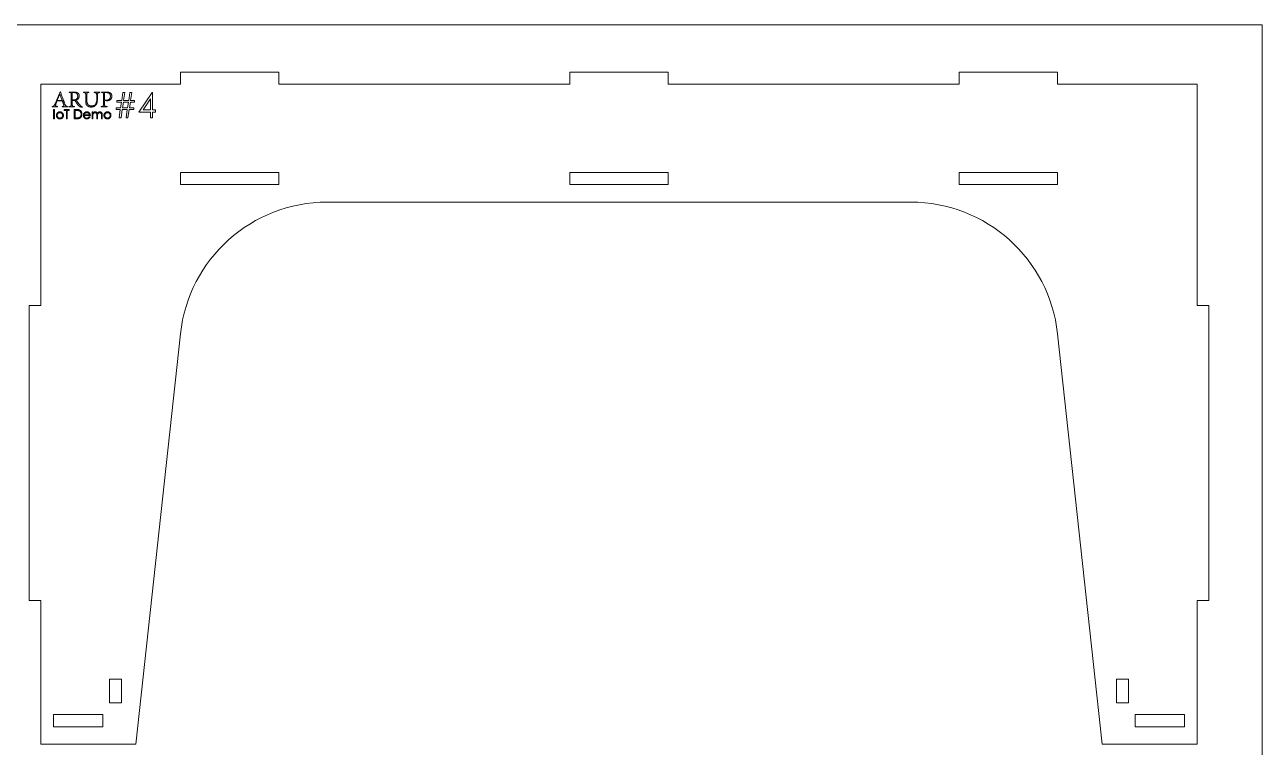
# Model space of a CAD drawing. Header units: millimetres. Extents: x 66 to 8082, y 89 to 5825.
# Drawn here: x 1372 to 2630, y 2286 to 3020 of the extents above; entities that cross this region are included whole.
import ezdxf

# ---------------------------------------------------------------- set-up
doc = ezdxf.new("R2010")
doc.units = ezdxf.units.MM
for name, color, linetype in [('CUT THROUGH- Inside Line', 5, 'Continuous'), ('CUT THROUGH- Outside Line', 3, 'Continuous'), ('FILL- 3mm', 1, 'Continuous')]:
    doc.layers.add(name, color=color, linetype=linetype)

msp = doc.modelspace()

# ---------------------------------------------------------------- linework, layer by layer
at = {"linetype": 'Continuous', "lineweight": 0}
for p, q in [((66, 3019.9), (2630.4, 3019.9)), ((2630.4, 3019.9), (2630.4, 838.4))]:
    msp.add_line(p, q, dxfattribs=at)
at = {"layer": 'CUT THROUGH- Inside Line', "linetype": 'Continuous', "lineweight": 15}
for p, q in [((1630.2, 2869.9), (1530, 2869.9)), ((1530, 2869.9), (1530, 2857.6)), ((1630.2, 2857.6), (1630.2, 2869.9)), ((2026.2, 2869.9), (1926, 2869.9)), ((1926, 2869.9), (1926, 2857.6)), ((2026.2, 2857.6), (2026.2, 2869.9)), ((2422.2, 2869.9), (2322, 2869.9)), ((2322, 2869.9), (2322, 2857.6)), ((2422.2, 2857.6), (2422.2, 2869.9)), ((1530, 2857.6), (1630.2, 2857.6)), ((1926, 2857.6), (2026.2, 2857.6)), ((2322, 2857.6), (2422.2, 2857.6)), ((1470.2, 2355), (1458, 2355)), ((1458, 2355), (1458, 2330.7)), ((1470.2, 2330.7), (1470.2, 2355)), ((2494.2, 2355), (2482, 2355)), ((2482, 2355), (2482, 2330.7)), ((2494.2, 2330.7), (2494.2, 2355)), ((1458, 2330.7), (1470.2, 2330.7)), ((2482, 2330.7), (2494.2, 2330.7)), ((1451.2, 2318.9), (1401, 2318.9)), ((1401, 2318.9), (1401, 2306.6)), ((1451.2, 2306.6), (1451.2, 2318.9)), ((2551.2, 2318.9), (2501, 2318.9)), ((2501, 2318.9), (2501, 2306.6)), ((2551.2, 2306.6), (2551.2, 2318.9)), ((1401, 2306.6), (1451.2, 2306.6)), ((2501, 2306.6), (2551.2, 2306.6))]:
    msp.add_line(p, q, dxfattribs=at)
at = {"layer": 'CUT THROUGH- Outside Line', "linetype": 'Continuous', "lineweight": 15}
for p, q in [((1530.1, 2971.7), (1530.1, 2959.7)), ((1530.1, 2971.7), (1630.1, 2971.7)), ((1630.1, 2959.7), (1630.1, 2971.7)), ((1926.1, 2971.7), (1926.1, 2959.7)), ((1926.1, 2971.7), (2026.1, 2971.7)), ((2026.1, 2959.7), (2026.1, 2971.7)), ((2322.1, 2971.7), (2322.1, 2959.7)), ((2322.1, 2971.7), (2422.1, 2971.7)), ((2422.1, 2959.7), (2422.1, 2971.7)), ((1388.1, 2959.7), (1388.1, 2734.7)), ((1530.1, 2959.7), (1388.1, 2959.7)), ((1926.1, 2959.7), (1630.1, 2959.7)), ((2322.1, 2959.7), (2026.1, 2959.7)), ((2564.1, 2959.7), (2422.1, 2959.7)), ((2564.1, 2734.7), (2564.1, 2959.7)), ((1679.2, 2839.7), (2273, 2839.7)), ((1376.1, 2734.7), (1376.1, 2434.7)), ((1388.1, 2734.7), (1376.1, 2734.7)), ((2576.1, 2734.7), (2564.1, 2734.7)), ((2576.1, 2434.7), (2576.1, 2734.7)), ((1484.7, 2288.7), (1530.1, 2706)), ((2422.1, 2706), (2467.5, 2288.7)), ((1376.1, 2434.7), (1388.1, 2434.7)), ((1388.1, 2434.7), (1388.1, 2288.7)), ((2564.1, 2434.7), (2576.1, 2434.7)), ((2564.1, 2288.7), (2564.1, 2434.7)), ((1388.1, 2288.7), (1484.7, 2288.7)), ((2467.5, 2288.7), (2564.1, 2288.7))]:
    msp.add_line(p, q, dxfattribs=at)
for centre, start, end in [((1679.2, 2689.7), 90, 173.7894), ((2273, 2689.7), 6.2106, 90)]:
    msp.add_arc(centre, 150, start, end, dxfattribs=at)
at = {"layer": 'FILL- 3mm', "linetype": 'Continuous', "lineweight": 15}
for p, q in [((1407.6, 2951.6), (1402.5, 2939.6)), ((1407.4, 2949.5), (1409.7, 2943.1)), ((1407.4, 2949.5), (1407.4, 2949.5)), ((1407.9, 2951.7), (1407.6, 2951.6)), ((1409.5, 2947.3), (1407.9, 2951.7)), ((1422.1, 2951.5), (1416.8, 2951.5)), ((1416.8, 2951.5), (1416.8, 2951.1)), ((1418.9, 2948.8), (1418.9, 2939.2)), ((1420, 2943.5), (1420, 2950.5)), ((1437, 2951.4), (1431.4, 2951.4)), ((1431.4, 2951.4), (1431.4, 2951.1)), ((1433.7, 2948.6), (1433.7, 2942.6)), ((1434.8, 2943.4), (1434.8, 2948.6)), ((1437, 2951.1), (1437, 2951.4)), ((1448, 2951.4), (1442.2, 2951.4)), ((1442.2, 2951.4), (1442.2, 2951.1)), ((1444.9, 2945.5), (1444.9, 2944.2)), ((1445.6, 2944.4), (1445.6, 2945.5)), ((1448, 2951.1), (1448, 2951.4)), ((1455.1, 2951.5), (1449.7, 2951.5)), ((1449.7, 2951.5), (1449.7, 2951.1)), ((1451.7, 2948.8), (1451.8, 2939.3)), ((1452.8, 2943.7), (1452.8, 2950.4)), ((1470.3, 2942.9), (1471.5, 2951)), ((1471.5, 2951), (1473.4, 2951)), ((1473.4, 2951), (1472.2, 2942.9)), ((1477.4, 2942.9), (1478.6, 2951)), ((1478.6, 2951), (1480.5, 2951)), ((1480.5, 2951), (1479.3, 2942.9)), ((1487.6, 2931), (1501.3, 2951)), ((1501.3, 2951), (1501.8, 2951)), ((1501.8, 2951), (1501.8, 2933.6)), ((1399.6, 2936.9), (1399.6, 2936.5)), ((1399.6, 2936.5), (1405, 2936.5)), ((1401.1, 2933.9), (1401.9, 2933.9)), ((1401.1, 2924.4), (1401.1, 2933.9)), ((1401.9, 2933.9), (1401.9, 2924.4)), ((1404.5, 2942.5), (1410, 2942.5)), ((1409.7, 2943.1), (1404.7, 2943.1)), ((1405, 2936.5), (1405, 2936.9)), ((1409.7, 2936.9), (1409.7, 2936.5)), ((1409.7, 2936.5), (1415.2, 2936.5)), ((1411.9, 2933.9), (1416.9, 2933.9)), ((1411.9, 2932.9), (1411.9, 2933.9)), ((1414, 2932.9), (1411.9, 2932.9)), ((1414, 2924.4), (1414, 2932.9)), ((1414.9, 2932.9), (1414.9, 2924.4)), ((1416.9, 2932.9), (1414.9, 2932.9)), ((1415.2, 2936.5), (1415.2, 2936.9)), ((1416.6, 2936.9), (1416.6, 2936.5)), ((1416.6, 2936.5), (1422.2, 2936.5)), ((1416.9, 2933.9), (1416.9, 2932.9)), ((1421.5, 2943.5), (1420, 2943.5)), ((1420, 2939.2), (1420, 2943.1)), ((1422.1, 2933.9), (1424, 2933.9)), ((1422.1, 2924.4), (1422.1, 2933.9)), ((1422.2, 2936.5), (1422.2, 2936.9)), ((1422.9, 2932.9), (1422.9, 2925.3)), ((1423.6, 2932.9), (1422.9, 2932.9)), ((1430.2, 2936.3), (1430.3, 2936.5)), ((1449.5, 2936.9), (1449.5, 2936.5)), ((1449.5, 2936.5), (1455.5, 2936.5)), ((1452.8, 2939.2), (1452.8, 2943.1)), ((1452.8, 2943.1), (1454.8, 2942.7)), ((1455.5, 2936.5), (1455.5, 2936.9)), ((1464.7, 2935.5), (1469.2, 2935.5)), ((1464.7, 2933.9), (1464.7, 2935.5)), ((1468.9, 2933.9), (1464.7, 2933.9)), ((1465.4, 2942.9), (1470.3, 2942.9)), ((1465.4, 2941.3), (1465.4, 2942.9)), ((1470.1, 2941.3), (1465.4, 2941.3)), ((1467.6, 2925.2), (1468.9, 2933.9)), ((1469.2, 2935.5), (1470.1, 2941.3)), ((1470.9, 2933.9), (1469.6, 2925.2)), ((1476, 2933.9), (1470.9, 2933.9)), ((1472, 2941.3), (1471.1, 2935.5)), ((1471.1, 2935.5), (1476.3, 2935.5)), ((1477.1, 2941.3), (1472, 2941.3)), ((1472.2, 2942.9), (1477.4, 2942.9)), ((1474.7, 2925.2), (1476, 2933.9)), ((1476.3, 2935.5), (1477.1, 2941.3)), ((1478, 2933.9), (1476.7, 2925.2)), ((1482.8, 2933.9), (1478, 2933.9)), ((1479.1, 2941.3), (1478.2, 2935.5)), ((1478.2, 2935.5), (1482.8, 2935.5)), ((1483.4, 2941.3), (1479.1, 2941.3)), ((1479.3, 2942.9), (1483.4, 2942.9)), ((1482.8, 2935.5), (1482.8, 2933.9)), ((1483.4, 2942.9), (1483.4, 2941.3)), ((1499.5, 2944.5), (1492, 2933.6)), ((1492, 2933.6), (1499.5, 2933.6)), ((1499.5, 2933.6), (1499.5, 2944.5)), ((1501.8, 2933.6), (1504.7, 2933.6)), ((1504.7, 2933.6), (1504.7, 2931)), ((1401.9, 2924.4), (1401.1, 2924.4)), ((1414.9, 2924.4), (1414, 2924.4)), ((1425, 2924.4), (1422.1, 2924.4)), ((1422.9, 2925.3), (1424, 2925.3)), ((1438.4, 2927.7), (1432.2, 2927.7)), ((1432.3, 2928.5), (1437.6, 2928.5)), ((1437.3, 2926.6), (1438.1, 2926.2)), ((1440.1, 2931.3), (1441, 2931.3)), ((1440.1, 2924.4), (1440.1, 2931.3)), ((1441, 2924.4), (1440.1, 2924.4)), ((1441, 2931.3), (1441, 2930.1)), ((1441, 2927.3), (1441, 2924.4)), ((1444.9, 2924.4), (1444.9, 2927.9)), ((1445.7, 2924.4), (1444.9, 2924.4)), ((1445.7, 2927.1), (1445.7, 2924.4)), ((1449.7, 2924.4), (1449.7, 2928.1)), ((1450.5, 2924.4), (1449.7, 2924.4)), ((1450.5, 2928.1), (1450.5, 2924.4)), ((1469.6, 2925.2), (1467.6, 2925.2)), ((1476.7, 2925.2), (1474.7, 2925.2)), ((1499.5, 2931), (1487.6, 2931)), ((1499.5, 2925.2), (1499.5, 2931)), ((1501.8, 2925.2), (1499.5, 2925.2)), ((1501.8, 2931), (1501.8, 2925.2)), ((1504.7, 2931), (1501.8, 2931))]:
    msp.add_line(p, q, dxfattribs=at)
for points, knots in [([(1404.7, 2943.1), (1404.9, 2943.6), (1405.3, 2944.7), (1406, 2946.2), (1406.7, 2947.9), (1407.1, 2948.9), (1407.4, 2949.5)], [0, 0, 0, 0, 0.239737, 0.490038, 0.745473, 1, 1, 1, 1]), ([(1412.6, 2939.2), (1412.5, 2939.5), (1412.2, 2940.1), (1411.9, 2941), (1411.5, 2942), (1411, 2943.3), (1410.3, 2945.1), (1409.8, 2946.5), (1409.5, 2947.3)], [0, 0, 0, 0, 0.109387, 0.22402, 0.343819, 0.468869, 0.729107, 1, 1, 1, 1]), ([(1416.8, 2951.1), (1416.9, 2951.1), (1417.1, 2951.1), (1417.4, 2951.1), (1417.7, 2951.1), (1417.9, 2951), (1418.1, 2950.9), (1418.3, 2950.9), (1418.5, 2950.8), (1418.6, 2950.7), (1418.7, 2950.5), (1418.8, 2950.4), (1418.8, 2950.2), (1418.9, 2950), (1418.9, 2949.7), (1418.9, 2949.4), (1419, 2949.1), (1418.9, 2948.9), (1418.9, 2948.8)], [0, 0, 0, 0, 0.089186, 0.170664, 0.243625, 0.309343, 0.367389, 0.418052, 0.463292, 0.503694, 0.54379, 0.589223, 0.640229, 0.697066, 0.761835, 0.833317, 0.912662, 1, 1, 1, 1]), ([(1420, 2950.5), (1420, 2950.5), (1420, 2950.6), (1420, 2950.7), (1420.1, 2950.8), (1420.1, 2950.9), (1420.1, 2951), (1420.2, 2951), (1420.2, 2951)], [0, 0, 0, 0, 0.238334, 0.438584, 0.593058, 0.707364, 0.867753, 1, 1, 1, 1]), ([(1420.2, 2951), (1420.3, 2951), (1420.5, 2951), (1420.7, 2951), (1421.1, 2951), (1421.3, 2951), (1421.5, 2951)], [0, 0, 0, 0, 0.157258, 0.374293, 0.657019, 1, 1, 1, 1]), ([(1421.5, 2951), (1421.6, 2951), (1421.9, 2951), (1422.4, 2951), (1422.8, 2950.9), (1423.2, 2950.8), (1423.5, 2950.7), (1423.9, 2950.6), (1424.2, 2950.4), (1424.5, 2950.2), (1424.7, 2949.9), (1424.9, 2949.6), (1425.1, 2949.3), (1425.3, 2949), (1425.4, 2948.6), (1425.5, 2948.2), (1425.6, 2947.7), (1425.6, 2947.4), (1425.6, 2947.3)], [0, 0, 0, 0, 0.071695, 0.140422, 0.20541, 0.267571, 0.327331, 0.385887, 0.442601, 0.498856, 0.554935, 0.610907, 0.667717, 0.726994, 0.789325, 0.855467, 0.925512, 1, 1, 1, 1]), ([(1427, 2947.7), (1427, 2947.8), (1427, 2948.2), (1426.9, 2948.7), (1426.8, 2949.2), (1426.6, 2949.6), (1426.4, 2949.9), (1426.1, 2950.3), (1425.8, 2950.5), (1425.5, 2950.7), (1425.1, 2950.9), (1424.7, 2951.1), (1424.3, 2951.2), (1423.9, 2951.3), (1423.5, 2951.4), (1423, 2951.4), (1422.6, 2951.5), (1422.3, 2951.5), (1422.1, 2951.5)], [0, 0, 0, 0, 0.0780559, 0.1500811, 0.2173398, 0.2802933, 0.3400858, 0.3977363, 0.4549608, 0.5131013, 0.5724732, 0.6311642, 0.6908321, 0.7505059, 0.8113509, 0.8725118, 0.9358154, 1, 1, 1, 1]), ([(1424.2, 2943.5), (1424.4, 2943.6), (1424.8, 2943.8), (1425.4, 2944.2), (1425.9, 2944.6), (1426.2, 2945), (1426.5, 2945.4), (1426.6, 2945.6), (1426.7, 2945.9), (1426.9, 2946.2), (1426.9, 2946.6), (1427, 2946.9), (1427, 2947.3), (1427, 2947.5), (1427, 2947.7)], [0, 0, 0, 0, 0.135396, 0.262394, 0.382767, 0.499489, 0.55717, 0.615544, 0.674757, 0.735295, 0.79761, 0.862855, 0.929997, 1, 1, 1, 1]), ([(1425.6, 2947.3), (1425.6, 2947.1), (1425.6, 2946.8), (1425.5, 2946.3), (1425.4, 2945.9), (1425.3, 2945.5), (1425.1, 2945.1), (1424.9, 2944.8), (1424.6, 2944.5), (1424.4, 2944.3), (1424.3, 2944.3)], [0, 0, 0, 0, 0.148963, 0.288773, 0.419547, 0.543302, 0.661823, 0.776024, 0.888114, 1, 1, 1, 1]), ([(1431.4, 2951.1), (1431.5, 2951.1), (1431.7, 2951), (1432.1, 2951), (1432.4, 2950.9), (1432.6, 2950.9), (1432.9, 2950.8), (1433.1, 2950.7), (1433.2, 2950.6), (1433.3, 2950.5), (1433.4, 2950.4), (1433.5, 2950.2), (1433.6, 2950), (1433.6, 2949.8), (1433.7, 2949.6), (1433.7, 2949.3), (1433.7, 2948.9), (1433.7, 2948.7), (1433.7, 2948.6)], [0, 0, 0, 0, 0.090003, 0.173003, 0.247225, 0.313439, 0.371782, 0.423583, 0.468644, 0.508396, 0.547847, 0.592715, 0.642189, 0.698905, 0.763354, 0.834173, 0.913261, 1, 1, 1, 1]), ([(1434.8, 2948.6), (1434.8, 2948.7), (1434.8, 2948.9), (1434.8, 2949.2), (1434.8, 2949.5), (1434.8, 2949.8), (1434.9, 2950), (1434.9, 2950.2), (1435, 2950.4), (1435.1, 2950.5), (1435.2, 2950.7), (1435.4, 2950.8), (1435.6, 2950.9), (1435.8, 2950.9), (1436, 2951), (1436.3, 2951), (1436.6, 2951.1), (1436.8, 2951.1), (1437, 2951.1)], [0, 0, 0, 0, 0.083863, 0.161012, 0.2314, 0.296235, 0.353857, 0.406486, 0.454971, 0.497779, 0.540102, 0.586553, 0.637713, 0.695543, 0.759656, 0.831607, 0.911566, 1, 1, 1, 1]), ([(1442.2, 2951.1), (1442.3, 2951), (1442.7, 2951), (1443.2, 2950.9), (1443.6, 2950.8), (1444, 2950.6), (1444.3, 2950.5), (1444.5, 2950.3), (1444.7, 2950), (1444.7, 2949.8), (1444.7, 2949.7)], [0, 0, 0, 0, 0.189029, 0.354137, 0.497237, 0.618134, 0.723504, 0.819328, 0.908684, 1, 1, 1, 1]), ([(1444.7, 2949.7), (1444.8, 2949.6), (1444.8, 2949.5), (1444.8, 2949.1), (1444.9, 2948.7), (1444.9, 2948.4), (1444.9, 2948.1), (1444.9, 2947.8), (1444.9, 2947.5), (1444.9, 2947.1), (1444.9, 2946.8), (1444.9, 2946.4), (1444.9, 2945.9), (1444.9, 2945.6), (1444.9, 2945.5)], [0, 0, 0, 0, 0.065095, 0.142532, 0.233342, 0.336869, 0.395066, 0.460502, 0.53319, 0.61235, 0.698767, 0.792448, 0.89259, 1, 1, 1, 1]), ([(1445.6, 2945.5), (1445.6, 2945.6), (1445.6, 2945.9), (1445.6, 2946.4), (1445.6, 2946.8), (1445.6, 2947.1), (1445.6, 2947.5), (1445.6, 2947.8), (1445.6, 2948.1), (1445.6, 2948.4), (1445.7, 2948.7), (1445.7, 2949.1), (1445.7, 2949.5), (1445.8, 2949.7), (1445.8, 2949.8)], [0, 0, 0, 0, 0.107482, 0.207874, 0.301049, 0.387819, 0.466561, 0.538882, 0.604013, 0.661977, 0.765154, 0.856416, 0.934115, 1, 1, 1, 1]), ([(1445.8, 2949.8), (1445.8, 2949.9), (1445.9, 2950), (1446, 2950.3), (1446.2, 2950.5), (1446.5, 2950.6), (1446.8, 2950.8), (1447.1, 2950.9), (1447.5, 2951), (1447.8, 2951), (1448, 2951.1)], [0, 0, 0, 0, 0.098742, 0.197038, 0.299038, 0.410701, 0.533516, 0.671111, 0.826568, 1, 1, 1, 1]), ([(1449.7, 2951.1), (1449.8, 2951.1), (1450, 2951.1), (1450.3, 2951.1), (1450.6, 2951.1), (1450.9, 2951), (1451.1, 2950.9), (1451.2, 2950.9), (1451.4, 2950.8), (1451.5, 2950.7), (1451.6, 2950.5), (1451.6, 2950.3), (1451.7, 2950.2), (1451.7, 2949.9), (1451.7, 2949.7), (1451.8, 2949.4), (1451.8, 2949.1), (1451.8, 2948.9), (1451.7, 2948.8)], [0, 0, 0, 0, 0.091823, 0.174655, 0.249137, 0.314644, 0.371658, 0.420916, 0.464281, 0.502637, 0.542405, 0.58743, 0.638062, 0.695737, 0.76096, 0.832988, 0.912921, 1, 1, 1, 1]), ([(1452.8, 2950.4), (1452.8, 2950.4), (1452.8, 2950.5), (1452.8, 2950.7), (1452.9, 2950.8), (1452.9, 2950.9), (1452.9, 2951), (1453, 2951), (1453.1, 2951)], [0, 0, 0, 0, 0.233369, 0.42561, 0.57137, 0.677458, 0.840688, 1, 1, 1, 1]), ([(1453.1, 2951), (1453.1, 2951), (1453.3, 2951), (1453.5, 2951), (1453.9, 2951), (1454.2, 2951), (1454.3, 2951)], [0, 0, 0, 0, 0.152156, 0.370009, 0.651579, 1, 1, 1, 1]), ([(1454.3, 2951), (1454.5, 2951), (1454.8, 2951), (1455.3, 2951), (1455.8, 2950.9), (1456.2, 2950.8), (1456.7, 2950.7), (1457, 2950.5), (1457.4, 2950.3), (1457.7, 2950.1), (1457.9, 2949.9), (1458.2, 2949.6), (1458.4, 2949.2), (1458.5, 2948.9), (1458.6, 2948.5), (1458.7, 2948.1), (1458.8, 2947.7), (1458.8, 2947.4), (1458.8, 2947.2)], [0, 0, 0, 0, 0.080108, 0.154881, 0.225574, 0.291731, 0.354097, 0.413346, 0.470384, 0.525441, 0.579218, 0.633296, 0.688332, 0.744597, 0.803434, 0.865081, 0.930478, 1, 1, 1, 1]), ([(1454.8, 2942.7), (1454.9, 2942.7), (1455.2, 2942.7), (1455.7, 2942.7), (1456.1, 2942.7), (1456.6, 2942.8), (1457, 2943), (1457.5, 2943.1), (1457.9, 2943.3), (1458.4, 2943.6), (1458.8, 2943.9), (1459.2, 2944.2), (1459.5, 2944.6), (1459.8, 2945.1), (1460, 2945.6), (1460.1, 2946.1), (1460.3, 2946.7), (1460.3, 2947.1), (1460.3, 2947.3)], [0, 0, 0, 0, 0.055962, 0.111923, 0.168224, 0.2249, 0.282396, 0.341379, 0.402344, 0.465268, 0.528643, 0.590537, 0.652425, 0.715621, 0.780968, 0.849504, 0.92227, 1, 1, 1, 1]), ([(1458.8, 2947.2), (1458.8, 2947), (1458.8, 2946.7), (1458.7, 2946.2), (1458.6, 2945.8), (1458.5, 2945.4), (1458.3, 2945.1), (1458.1, 2944.7), (1457.9, 2944.4), (1457.6, 2944.2), (1457.4, 2944), (1457.1, 2943.8), (1456.7, 2943.6), (1456.4, 2943.5), (1456, 2943.4), (1455.7, 2943.3), (1455.3, 2943.3), (1455, 2943.3), (1454.9, 2943.3)], [0, 0, 0, 0, 0.07992, 0.154833, 0.224848, 0.290191, 0.35257, 0.412375, 0.470335, 0.527556, 0.58451, 0.640943, 0.697653, 0.754908, 0.813394, 0.873428, 0.935483, 1, 1, 1, 1]), ([(1460.3, 2947.3), (1460.3, 2947.5), (1460.2, 2948), (1460.1, 2948.6), (1460, 2949.2), (1459.7, 2949.6), (1459.4, 2950.1), (1459.1, 2950.4), (1458.7, 2950.7), (1458.3, 2950.9), (1457.8, 2951), (1457.4, 2951.2), (1457, 2951.3), (1456.6, 2951.4), (1456.2, 2951.4), (1455.8, 2951.5), (1455.5, 2951.5), (1455.2, 2951.5), (1455.1, 2951.5)], [0, 0, 0, 0, 0.090341, 0.173096, 0.248427, 0.318243, 0.383933, 0.446503, 0.508952, 0.572273, 0.63542, 0.695699, 0.752926, 0.807211, 0.859058, 0.90827, 0.955024, 1, 1, 1, 1]), ([(1402.5, 2939.6), (1402.4, 2939.5), (1402.3, 2939.2), (1402.2, 2938.9), (1402, 2938.6), (1401.9, 2938.3), (1401.7, 2938.1), (1401.6, 2937.9), (1401.5, 2937.7), (1401.3, 2937.5), (1401, 2937.3), (1400.6, 2937.1), (1400.1, 2937), (1399.8, 2936.9), (1399.6, 2936.9)], [0, 0, 0, 0, 0.094873, 0.181732, 0.261555, 0.334075, 0.399077, 0.45743, 0.50921, 0.554943, 0.645163, 0.748078, 0.865624, 1, 1, 1, 1]), ([(1403, 2938.1), (1403, 2938.1), (1403, 2938.3), (1403.1, 2938.5), (1403.1, 2938.7), (1403.2, 2939), (1403.3, 2939.3), (1403.4, 2939.6), (1403.5, 2940), (1403.6, 2940.4), (1403.8, 2940.7), (1403.9, 2941.1), (1404, 2941.4), (1404.1, 2941.7), (1404.2, 2941.9), (1404.3, 2942.1), (1404.4, 2942.3), (1404.4, 2942.4), (1404.5, 2942.5)], [0, 0, 0, 0, 0.041947, 0.090344, 0.145164, 0.20664, 0.273719, 0.348475, 0.429094, 0.517, 0.603745, 0.683693, 0.754942, 0.819405, 0.876131, 0.92513, 0.966413, 1, 1, 1, 1]), ([(1405, 2936.9), (1404.8, 2936.9), (1404.6, 2937), (1404.2, 2937.1), (1403.8, 2937.1), (1403.5, 2937.2), (1403.3, 2937.4), (1403.1, 2937.6), (1403, 2937.8), (1403, 2938), (1403, 2938.1)], [0, 0, 0, 0, 0.187801, 0.350163, 0.489421, 0.607119, 0.70652, 0.797929, 0.893446, 1, 1, 1, 1]), ([(1411.6, 2937.8), (1411.6, 2937.7), (1411.5, 2937.6), (1411.5, 2937.4), (1411.3, 2937.3), (1411.1, 2937.2), (1410.9, 2937.1), (1410.5, 2937), (1410.1, 2937), (1409.9, 2936.9), (1409.7, 2936.9)], [0, 0, 0, 0, 0.086006, 0.165252, 0.249477, 0.345889, 0.463722, 0.611502, 0.7903, 1, 1, 1, 1]), ([(1410, 2942.5), (1410.1, 2942.2), (1410.3, 2941.7), (1410.6, 2940.9), (1410.8, 2940.2), (1411, 2939.7), (1411.2, 2939.3), (1411.3, 2939), (1411.4, 2938.7), (1411.4, 2938.5), (1411.5, 2938.3), (1411.5, 2938.1), (1411.5, 2937.9), (1411.6, 2937.9), (1411.6, 2937.8)], [0, 0, 0, 0, 0.176474, 0.34096, 0.49316, 0.633843, 0.69831, 0.757907, 0.811332, 0.859943, 0.902436, 0.940219, 0.972697, 1, 1, 1, 1]), ([(1415.2, 2936.9), (1415, 2936.9), (1414.6, 2937), (1414.2, 2937.1), (1413.8, 2937.3), (1413.5, 2937.5), (1413.3, 2937.8), (1413, 2938.1), (1412.8, 2938.6), (1412.7, 2939), (1412.6, 2939.2)], [0, 0, 0, 0, 0.15008, 0.277766, 0.385014, 0.475869, 0.56967, 0.68801, 0.830304, 1, 1, 1, 1]), ([(1418.9, 2939.2), (1418.9, 2939.1), (1419, 2938.9), (1418.9, 2938.6), (1418.9, 2938.4), (1418.9, 2938.1), (1418.8, 2937.9), (1418.8, 2937.7), (1418.7, 2937.6), (1418.6, 2937.4), (1418.5, 2937.3), (1418.3, 2937.2), (1418.1, 2937.1), (1417.9, 2937), (1417.6, 2937), (1417.3, 2936.9), (1417, 2936.9), (1416.8, 2936.9), (1416.6, 2936.9)], [0, 0, 0, 0, 0.082487, 0.15725, 0.225311, 0.286895, 0.342333, 0.392905, 0.437998, 0.479723, 0.52153, 0.567592, 0.620891, 0.679996, 0.74768, 0.823146, 0.90781, 1, 1, 1, 1]), ([(1420, 2943.1), (1420.3, 2943.1), (1420.7, 2943.1), (1421.3, 2943.1), (1421.8, 2943.1), (1422.2, 2943), (1422.5, 2942.9), (1422.9, 2942.8), (1423.1, 2942.5), (1423.3, 2942.3), (1423.3, 2942.3)], [0, 0, 0, 0, 0.1924351, 0.3579991, 0.4979915, 0.6127004, 0.7110355, 0.8065771, 0.9008212, 1, 1, 1, 1]), ([(1422.2, 2936.9), (1422.1, 2936.9), (1421.9, 2936.9), (1421.6, 2936.9), (1421.3, 2937), (1421, 2937), (1420.8, 2937.1), (1420.6, 2937.2), (1420.5, 2937.3), (1420.4, 2937.4), (1420.3, 2937.6), (1420.2, 2937.7), (1420.1, 2937.9), (1420.1, 2938.1), (1420, 2938.4), (1420, 2938.6), (1420, 2938.9), (1420, 2939.1), (1420, 2939.2)], [0, 0, 0, 0, 0.0908996, 0.1728545, 0.2472059, 0.3136581, 0.3722597, 0.4242137, 0.4704521, 0.5124596, 0.5545138, 0.6001103, 0.6516999, 0.7082538, 0.7709446, 0.8403759, 0.9166425, 1, 1, 1, 1]), ([(1424.3, 2944.3), (1424.3, 2944.2), (1424.1, 2944.1), (1423.8, 2943.9), (1423.5, 2943.8), (1423.2, 2943.7), (1422.8, 2943.6), (1422.4, 2943.6), (1421.9, 2943.5), (1421.6, 2943.5), (1421.5, 2943.5)], [0, 0, 0, 0, 0.102808, 0.207293, 0.316422, 0.431051, 0.554733, 0.690534, 0.838076, 1, 1, 1, 1]), ([(1423.3, 2942.3), (1423.4, 2942.1), (1423.6, 2941.7), (1423.9, 2941.3), (1424.2, 2940.8), (1424.5, 2940.3), (1424.8, 2939.9), (1425.1, 2939.5), (1425.3, 2939.2), (1425.6, 2938.8), (1425.8, 2938.5), (1426.1, 2938.2), (1426.3, 2938), (1426.5, 2937.8), (1426.7, 2937.5), (1426.9, 2937.4), (1427.1, 2937.2), (1427.3, 2937), (1427.6, 2936.8), (1428, 2936.7), (1428.4, 2936.5), (1428.7, 2936.4), (1429.1, 2936.3), (1429.5, 2936.3), (1429.8, 2936.3), (1430.1, 2936.3), (1430.2, 2936.3)], [0, 0, 0, 0, 0.062761, 0.1230248, 0.1801147, 0.2349172, 0.2865549, 0.3357308, 0.3822507, 0.4257654, 0.4667137, 0.5049834, 0.5408846, 0.5739469, 0.6044643, 0.6322247, 0.6577979, 0.6807689, 0.7237171, 0.7651963, 0.805335, 0.8450388, 0.8837251, 0.9221276, 0.9610189, 1, 1, 1, 1]), ([(1426.5, 2932.6), (1426.4, 2932.7), (1426.3, 2932.7), (1426, 2932.8), (1425.7, 2932.8), (1425.3, 2932.8), (1424.9, 2932.9), (1424.5, 2932.9), (1424.1, 2932.9), (1423.7, 2932.9), (1423.6, 2932.9)], [0, 0, 0, 0, 0.084319, 0.179285, 0.286583, 0.405111, 0.535593, 0.67819, 0.832976, 1, 1, 1, 1]), ([(1424, 2933.9), (1424.1, 2933.9), (1424.5, 2933.9), (1424.9, 2933.9), (1425.4, 2933.8), (1425.8, 2933.8), (1426.1, 2933.8), (1426.4, 2933.7), (1426.7, 2933.6), (1426.9, 2933.6), (1427, 2933.5)], [0, 0, 0, 0, 0.164289, 0.317406, 0.458844, 0.589367, 0.707831, 0.81577, 0.91288, 1, 1, 1, 1]), ([(1426.3, 2940.3), (1426.1, 2940.5), (1425.7, 2941.1), (1425.2, 2941.8), (1424.8, 2942.4), (1424.5, 2942.8), (1424.3, 2943.2), (1424.2, 2943.4), (1424.2, 2943.5)], [0, 0, 0, 0, 0.264867, 0.54572, 0.683206, 0.804151, 0.910553, 1, 1, 1, 1]), ([(1430.3, 2936.5), (1430.2, 2936.5), (1430, 2936.6), (1429.8, 2936.7), (1429.5, 2936.8), (1429.3, 2937), (1429, 2937.2), (1428.8, 2937.4), (1428.5, 2937.7), (1428.1, 2938), (1427.7, 2938.5), (1427.2, 2939.1), (1426.7, 2939.7), (1426.4, 2940.1), (1426.3, 2940.3)], [0, 0, 0, 0, 0.0454515, 0.0931833, 0.1442869, 0.1985145, 0.2566164, 0.3187003, 0.384592, 0.4543782, 0.5962337, 0.7343844, 0.8691901, 1, 1, 1, 1]), ([(1427, 2933.5), (1427.1, 2933.5), (1427.3, 2933.4), (1427.6, 2933.3), (1427.9, 2933.1), (1428.2, 2932.9), (1428.5, 2932.7), (1428.7, 2932.4), (1428.9, 2932.1), (1429.1, 2931.9), (1429.3, 2931.6), (1429.4, 2931.2), (1429.6, 2930.9), (1429.7, 2930.5), (1429.8, 2930.2), (1429.8, 2929.8), (1429.9, 2929.4), (1429.9, 2929.1), (1429.9, 2929)], [0, 0, 0, 0, 0.061545, 0.121694, 0.181155, 0.239875, 0.298702, 0.357647, 0.417605, 0.478494, 0.540407, 0.602345, 0.665004, 0.728559, 0.793651, 0.860534, 0.929236, 1, 1, 1, 1]), ([(1433.7, 2942.6), (1433.7, 2942.5), (1433.7, 2942.2), (1433.7, 2941.7), (1433.7, 2941.3), (1433.8, 2940.9), (1433.9, 2940.5), (1433.9, 2940.1), (1434, 2939.8), (1434.1, 2939.3), (1434.3, 2938.9), (1434.6, 2938.4), (1435, 2937.9), (1435.3, 2937.6), (1435.4, 2937.5)], [0, 0, 0, 0, 0.086568, 0.169157, 0.246935, 0.32071, 0.391069, 0.457123, 0.519993, 0.578799, 0.690292, 0.796752, 0.898977, 1, 1, 1, 1]), ([(1439.9, 2937.3), (1439.7, 2937.3), (1439.3, 2937.4), (1438.8, 2937.4), (1438.3, 2937.5), (1437.8, 2937.7), (1437.3, 2937.9), (1436.9, 2938.1), (1436.5, 2938.4), (1436.1, 2938.8), (1435.8, 2939.2), (1435.5, 2939.6), (1435.3, 2940.1), (1435.1, 2940.7), (1435, 2941.3), (1434.9, 2941.9), (1434.8, 2942.6), (1434.8, 2943.1), (1434.8, 2943.4)], [0, 0, 0, 0, 0.065293, 0.127563, 0.186583, 0.243468, 0.298678, 0.352952, 0.406835, 0.461045, 0.516632, 0.573908, 0.634335, 0.6983, 0.766403, 0.839078, 0.916858, 1, 1, 1, 1]), ([(1435.4, 2937.5), (1435.6, 2937.4), (1435.8, 2937.2), (1436.3, 2936.9), (1436.8, 2936.7), (1437.2, 2936.6), (1437.7, 2936.5), (1438.3, 2936.4), (1438.8, 2936.3), (1439.1, 2936.3), (1439.3, 2936.3)], [0, 0, 0, 0, 0.126393, 0.250263, 0.373692, 0.497554, 0.62188, 0.746855, 0.872432, 1, 1, 1, 1]), ([(1439.3, 2936.3), (1439.5, 2936.3), (1439.9, 2936.3), (1440.5, 2936.4), (1441.1, 2936.6), (1441.7, 2936.7), (1442.3, 2937), (1442.8, 2937.3), (1443.3, 2937.6), (1443.5, 2937.9), (1443.7, 2938)], [0, 0, 0, 0, 0.131422, 0.260386, 0.387623, 0.515359, 0.641317, 0.763061, 0.882086, 1, 1, 1, 1]), ([(1444.9, 2944.2), (1444.9, 2944), (1444.9, 2943.5), (1444.9, 2942.8), (1444.8, 2942.1), (1444.7, 2941.4), (1444.5, 2940.8), (1444.3, 2940.3), (1444.1, 2939.7), (1443.8, 2939.3), (1443.5, 2938.8), (1443.1, 2938.4), (1442.7, 2938.1), (1442.3, 2937.8), (1441.7, 2937.6), (1441.2, 2937.5), (1440.6, 2937.4), (1440.2, 2937.4), (1439.9, 2937.3)], [0, 0, 0, 0, 0.078613, 0.153361, 0.224569, 0.292114, 0.356356, 0.417999, 0.4773, 0.53451, 0.589774, 0.643765, 0.697606, 0.752347, 0.809181, 0.868781, 0.932054, 1, 1, 1, 1]), ([(1443.7, 2938), (1443.8, 2938.1), (1443.9, 2938.3), (1444.2, 2938.6), (1444.4, 2938.9), (1444.6, 2939.2), (1444.8, 2939.5), (1444.9, 2939.9), (1445.1, 2940.3), (1445.2, 2940.8), (1445.4, 2941.5), (1445.5, 2942.4), (1445.6, 2943.3), (1445.6, 2944), (1445.6, 2944.4)], [0, 0, 0, 0, 0.056676, 0.112911, 0.168237, 0.223863, 0.2795, 0.335645, 0.392355, 0.449709, 0.570812, 0.702501, 0.845378, 1, 1, 1, 1]), ([(1451.8, 2939.3), (1451.8, 2939.2), (1451.8, 2939), (1451.8, 2938.7), (1451.7, 2938.4), (1451.7, 2938.1), (1451.6, 2937.9), (1451.6, 2937.7), (1451.5, 2937.6), (1451.4, 2937.4), (1451.3, 2937.3), (1451.1, 2937.2), (1450.9, 2937.1), (1450.7, 2937), (1450.5, 2937), (1450.2, 2936.9), (1449.9, 2936.9), (1449.6, 2936.9), (1449.5, 2936.9)], [0, 0, 0, 0, 0.084535, 0.161323, 0.231379, 0.294793, 0.352137, 0.403725, 0.449372, 0.491472, 0.532806, 0.579263, 0.631175, 0.689935, 0.755322, 0.828611, 0.91004, 1, 1, 1, 1]), ([(1454.9, 2943.3), (1454.7, 2943.3), (1454.5, 2943.3), (1454.1, 2943.3), (1453.8, 2943.4), (1453.5, 2943.4), (1453.3, 2943.5), (1453.1, 2943.5), (1453, 2943.6), (1452.9, 2943.6), (1452.8, 2943.7)], [0, 0, 0, 0, 0.191776, 0.364164, 0.51615, 0.649798, 0.763446, 0.860885, 0.939123, 1, 1, 1, 1]), ([(1455.5, 2936.9), (1455.3, 2936.9), (1455, 2936.9), (1454.7, 2937), (1454.3, 2937), (1454, 2937.1), (1453.8, 2937.1), (1453.5, 2937.2), (1453.4, 2937.3), (1453.2, 2937.4), (1453.1, 2937.6), (1453, 2937.7), (1452.9, 2937.9), (1452.9, 2938.1), (1452.8, 2938.4), (1452.8, 2938.6), (1452.8, 2938.9), (1452.8, 2939.1), (1452.8, 2939.2)], [0, 0, 0, 0, 0.100639, 0.190883, 0.272537, 0.344476, 0.408321, 0.462911, 0.510733, 0.551582, 0.591292, 0.633375, 0.680589, 0.732438, 0.789945, 0.853358, 0.923847, 1, 1, 1, 1]), ([(1403.9, 2927.8), (1403.9, 2927.9), (1403.9, 2928.2), (1403.9, 2928.5), (1404, 2928.8), (1404.1, 2929.1), (1404.2, 2929.5), (1404.4, 2929.7), (1404.6, 2930), (1404.7, 2930.2), (1404.8, 2930.3)], [0, 0, 0, 0, 0.1289191, 0.2552377, 0.3786786, 0.5010879, 0.6227137, 0.7462408, 0.871589, 1, 1, 1, 1]), ([(1407.5, 2924.2), (1407.3, 2924.2), (1407.1, 2924.2), (1406.7, 2924.3), (1406.4, 2924.4), (1406, 2924.5), (1405.7, 2924.6), (1405.4, 2924.8), (1405.1, 2925.1), (1404.9, 2925.3), (1404.6, 2925.6), (1404.4, 2925.9), (1404.2, 2926.2), (1404.1, 2926.5), (1404, 2926.8), (1403.9, 2927.1), (1403.9, 2927.5), (1403.9, 2927.7), (1403.9, 2927.8)], [0, 0, 0, 0, 0.0687423, 0.1346352, 0.1983242, 0.260825, 0.3227136, 0.3845545, 0.4469129, 0.5109576, 0.5749307, 0.6366845, 0.6974831, 0.7571338, 0.8169657, 0.8768184, 0.9376626, 1, 1, 1, 1]), ([(1407.5, 2930.6), (1407.4, 2930.6), (1407.2, 2930.6), (1406.9, 2930.5), (1406.7, 2930.5), (1406.4, 2930.4), (1406.2, 2930.3), (1405.9, 2930.1), (1405.7, 2930), (1405.5, 2929.8), (1405.3, 2929.6), (1405.2, 2929.3), (1405, 2929.1), (1404.9, 2928.9), (1404.8, 2928.6), (1404.8, 2928.4), (1404.7, 2928.1), (1404.7, 2927.9), (1404.7, 2927.8)], [0, 0, 0, 0, 0.063846, 0.126044, 0.187165, 0.247399, 0.30838, 0.36978, 0.432584, 0.497641, 0.562401, 0.625557, 0.687332, 0.748313, 0.809791, 0.871768, 0.934836, 1, 1, 1, 1]), ([(1404.7, 2927.8), (1404.7, 2927.7), (1404.7, 2927.4), (1404.8, 2927.1), (1404.9, 2926.8), (1405.1, 2926.4), (1405.3, 2926.1), (1405.5, 2925.9), (1405.8, 2925.6), (1406.1, 2925.4), (1406.4, 2925.3), (1406.7, 2925.2), (1407.1, 2925.1), (1407.3, 2925.1), (1407.5, 2925.1)], [0, 0, 0, 0, 0.084733, 0.168179, 0.251488, 0.335841, 0.419834, 0.502345, 0.583649, 0.665931, 0.748717, 0.831047, 0.91441, 1, 1, 1, 1]), ([(1404.8, 2930.3), (1404.9, 2930.4), (1405.1, 2930.6), (1405.4, 2930.8), (1405.7, 2931), (1406, 2931.2), (1406.3, 2931.3), (1406.7, 2931.4), (1407.1, 2931.4), (1407.3, 2931.4), (1407.5, 2931.4)], [0, 0, 0, 0, 0.128498, 0.252713, 0.374819, 0.496436, 0.617911, 0.741288, 0.8687, 1, 1, 1, 1]), ([(1407.5, 2931.4), (1407.6, 2931.4), (1407.9, 2931.4), (1408.2, 2931.4), (1408.6, 2931.3), (1408.9, 2931.2), (1409.3, 2931), (1409.6, 2930.8), (1409.8, 2930.6), (1410, 2930.4), (1410.1, 2930.3)], [0, 0, 0, 0, 0.131751, 0.258332, 0.382134, 0.503804, 0.624693, 0.746871, 0.871514, 1, 1, 1, 1]), ([(1410.2, 2927.8), (1410.2, 2927.9), (1410.2, 2928.1), (1410.2, 2928.4), (1410.1, 2928.6), (1410, 2928.9), (1409.9, 2929.1), (1409.8, 2929.3), (1409.6, 2929.6), (1409.4, 2929.8), (1409.2, 2930), (1409, 2930.1), (1408.7, 2930.3), (1408.5, 2930.4), (1408.3, 2930.5), (1408, 2930.5), (1407.7, 2930.6), (1407.6, 2930.6), (1407.5, 2930.6)], [0, 0, 0, 0, 0.065185, 0.128274, 0.19027, 0.251768, 0.312769, 0.374793, 0.43797, 0.503047, 0.568125, 0.63095, 0.692369, 0.752973, 0.813641, 0.874355, 0.936573, 1, 1, 1, 1]), ([(1411.1, 2927.8), (1411.1, 2927.7), (1411.1, 2927.5), (1411, 2927.1), (1410.9, 2926.8), (1410.8, 2926.5), (1410.7, 2926.2), (1410.5, 2925.9), (1410.3, 2925.6), (1410.1, 2925.3), (1409.8, 2925.1), (1409.5, 2924.8), (1409.2, 2924.6), (1408.9, 2924.5), (1408.6, 2924.4), (1408.2, 2924.3), (1407.8, 2924.2), (1407.6, 2924.2), (1407.5, 2924.2)], [0, 0, 0, 0, 0.062416, 0.123337, 0.183265, 0.243172, 0.302898, 0.363774, 0.425605, 0.489659, 0.553785, 0.616222, 0.677854, 0.739517, 0.802097, 0.865866, 0.931508, 1, 1, 1, 1]), ([(1407.5, 2925.1), (1407.6, 2925.1), (1407.8, 2925.1), (1408.2, 2925.2), (1408.5, 2925.3), (1408.8, 2925.4), (1409.1, 2925.6), (1409.4, 2925.9), (1409.6, 2926.1), (1409.8, 2926.4), (1410, 2926.8), (1410.1, 2927.1), (1410.2, 2927.4), (1410.2, 2927.7), (1410.2, 2927.8)], [0, 0, 0, 0, 0.085606, 0.168983, 0.250908, 0.333708, 0.416005, 0.49766, 0.579893, 0.663902, 0.748466, 0.831791, 0.915252, 1, 1, 1, 1]), ([(1410.1, 2930.3), (1410.2, 2930.2), (1410.3, 2930), (1410.5, 2929.8), (1410.7, 2929.5), (1410.8, 2929.2), (1410.9, 2928.8), (1411, 2928.5), (1411.1, 2928.2), (1411.1, 2927.9), (1411.1, 2927.8)], [0, 0, 0, 0, 0.128157, 0.253834, 0.376506, 0.498534, 0.621368, 0.744565, 0.870634, 1, 1, 1, 1]), ([(1424, 2925.3), (1424.2, 2925.3), (1424.5, 2925.3), (1424.9, 2925.3), (1425.3, 2925.4), (1425.7, 2925.4), (1426, 2925.4), (1426.3, 2925.5), (1426.5, 2925.5), (1426.7, 2925.6), (1426.7, 2925.6)], [0, 0, 0, 0, 0.171901, 0.330628, 0.475549, 0.606746, 0.725024, 0.829742, 0.921323, 1, 1, 1, 1]), ([(1429.9, 2929), (1429.9, 2928.9), (1429.9, 2928.6), (1429.8, 2928.3), (1429.8, 2928), (1429.7, 2927.7), (1429.6, 2927.3), (1429.5, 2927), (1429.4, 2926.8), (1429.3, 2926.5), (1429.1, 2926.2), (1428.9, 2926), (1428.8, 2925.7), (1428.6, 2925.5), (1428.4, 2925.3), (1428.2, 2925.2), (1427.9, 2925), (1427.7, 2924.9), (1427.4, 2924.7), (1427.2, 2924.6), (1426.9, 2924.6), (1426.5, 2924.5), (1426.2, 2924.4), (1425.8, 2924.4), (1425.4, 2924.4), (1425.1, 2924.4), (1425, 2924.4)], [0, 0, 0, 0, 0.046081, 0.090807, 0.134295, 0.177024, 0.218823, 0.260244, 0.30108, 0.341614, 0.381583, 0.42012, 0.458075, 0.494738, 0.531195, 0.566934, 0.602713, 0.638327, 0.674853, 0.713467, 0.754442, 0.797815, 0.843989, 0.893072, 0.944963, 1, 1, 1, 1]), ([(1429, 2929), (1429, 2929.1), (1429, 2929.3), (1429, 2929.7), (1428.9, 2930), (1428.9, 2930.3), (1428.8, 2930.5), (1428.6, 2930.8), (1428.5, 2931.1), (1428.4, 2931.3), (1428.2, 2931.6), (1428, 2931.8), (1427.8, 2932), (1427.6, 2932.1), (1427.3, 2932.3), (1427.1, 2932.4), (1426.8, 2932.5), (1426.6, 2932.6), (1426.5, 2932.6)], [0, 0, 0, 0, 0.070151, 0.137813, 0.203226, 0.267174, 0.330024, 0.391794, 0.453084, 0.514334, 0.575, 0.634865, 0.694116, 0.753442, 0.813126, 0.87408, 0.936007, 1, 1, 1, 1]), ([(1426.7, 2925.6), (1426.8, 2925.6), (1427, 2925.7), (1427.2, 2925.8), (1427.5, 2925.9), (1427.7, 2926.1), (1427.9, 2926.2), (1428.1, 2926.4), (1428.2, 2926.6), (1428.4, 2926.8), (1428.6, 2927), (1428.7, 2927.3), (1428.8, 2927.5), (1428.9, 2927.8), (1428.9, 2928.1), (1429, 2928.4), (1429, 2928.7), (1429, 2928.9), (1429, 2929)], [0, 0, 0, 0, 0.062415, 0.123338, 0.183125, 0.241783, 0.300579, 0.35968, 0.418882, 0.479531, 0.540851, 0.602303, 0.664463, 0.727806, 0.792895, 0.859672, 0.928464, 1, 1, 1, 1]), ([(1431.3, 2927.8), (1431.3, 2927.9), (1431.3, 2928.1), (1431.4, 2928.5), (1431.4, 2928.8), (1431.5, 2929.1), (1431.6, 2929.3), (1431.8, 2929.6), (1431.9, 2929.9), (1432.1, 2930.1), (1432.1, 2930.1)], [0, 0, 0, 0, 0.128045, 0.253768, 0.377428, 0.500551, 0.623296, 0.746578, 0.872348, 1, 1, 1, 1]), ([(1434.8, 2924.2), (1434.7, 2924.2), (1434.4, 2924.2), (1434.1, 2924.3), (1433.7, 2924.4), (1433.4, 2924.5), (1433.1, 2924.7), (1432.8, 2924.8), (1432.5, 2925.1), (1432.3, 2925.3), (1432, 2925.6), (1431.9, 2925.9), (1431.7, 2926.2), (1431.6, 2926.5), (1431.5, 2926.8), (1431.4, 2927.1), (1431.3, 2927.5), (1431.3, 2927.7), (1431.3, 2927.8)], [0, 0, 0, 0, 0.071579, 0.139629, 0.204797, 0.268135, 0.329814, 0.391301, 0.453434, 0.516552, 0.579631, 0.641119, 0.701294, 0.76081, 0.819932, 0.87892, 0.938983, 1, 1, 1, 1]), ([(1432.1, 2930.1), (1432.2, 2930.2), (1432.4, 2930.4), (1432.7, 2930.7), (1433, 2930.9), (1433.3, 2931.1), (1433.7, 2931.3), (1434.1, 2931.4), (1434.4, 2931.4), (1434.7, 2931.4), (1434.9, 2931.4)], [0, 0, 0, 0, 0.128835, 0.253589, 0.374643, 0.49534, 0.616325, 0.739759, 0.866842, 1, 1, 1, 1]), ([(1432.2, 2927.7), (1432.2, 2927.6), (1432.2, 2927.4), (1432.2, 2927.1), (1432.3, 2926.9), (1432.4, 2926.6), (1432.5, 2926.4), (1432.6, 2926.2), (1432.8, 2926), (1432.9, 2925.8), (1433.1, 2925.6), (1433.3, 2925.5), (1433.5, 2925.4), (1433.7, 2925.3), (1434, 2925.2), (1434.2, 2925.1), (1434.5, 2925.1), (1434.6, 2925.1), (1434.7, 2925.1)], [0, 0, 0, 0, 0.068385, 0.134476, 0.198391, 0.260753, 0.321829, 0.383037, 0.444653, 0.507398, 0.569825, 0.630778, 0.690929, 0.750945, 0.811049, 0.872331, 0.935004, 1, 1, 1, 1]), ([(1433.1, 2929.9), (1433.1, 2929.9), (1433, 2929.8), (1432.8, 2929.7), (1432.7, 2929.5), (1432.6, 2929.3), (1432.5, 2929.2), (1432.4, 2929), (1432.4, 2928.7), (1432.3, 2928.6), (1432.3, 2928.5)], [0, 0, 0, 0, 0.109984, 0.22258, 0.3385, 0.458709, 0.585535, 0.717518, 0.854667, 1, 1, 1, 1]), ([(1434.9, 2930.6), (1434.8, 2930.6), (1434.6, 2930.6), (1434.4, 2930.5), (1434.2, 2930.5), (1433.9, 2930.4), (1433.7, 2930.3), (1433.5, 2930.2), (1433.3, 2930.1), (1433.2, 2930), (1433.1, 2929.9)], [0, 0, 0, 0, 0.131092, 0.259141, 0.384162, 0.505992, 0.629098, 0.750669, 0.874039, 1, 1, 1, 1]), ([(1434.7, 2925.1), (1434.8, 2925.1), (1435, 2925.1), (1435.2, 2925.1), (1435.5, 2925.2), (1435.7, 2925.2), (1436, 2925.3), (1436.2, 2925.4), (1436.4, 2925.6), (1436.6, 2925.7), (1436.7, 2925.8), (1436.9, 2926), (1437.1, 2926.3), (1437.2, 2926.5), (1437.3, 2926.6)], [0, 0, 0, 0, 0.082592, 0.163879, 0.245659, 0.327726, 0.40861, 0.485749, 0.559169, 0.630268, 0.705306, 0.792065, 0.889796, 1, 1, 1, 1]), ([(1438.1, 2926.2), (1438, 2926), (1437.9, 2925.8), (1437.7, 2925.6), (1437.5, 2925.3), (1437.2, 2925.1), (1437, 2924.9), (1436.7, 2924.7), (1436.5, 2924.6), (1436.2, 2924.4), (1435.9, 2924.3), (1435.5, 2924.3), (1435.2, 2924.2), (1435, 2924.2), (1434.8, 2924.2)], [0, 0, 0, 0, 0.09337, 0.181661, 0.265874, 0.346355, 0.4246, 0.501903, 0.579992, 0.658443, 0.738672, 0.821894, 0.908801, 1, 1, 1, 1]), ([(1434.9, 2931.4), (1435, 2931.4), (1435.3, 2931.4), (1435.7, 2931.4), (1436.1, 2931.3), (1436.4, 2931.1), (1436.8, 2930.9), (1437.1, 2930.7), (1437.4, 2930.4), (1437.6, 2930.2), (1437.7, 2930.1)], [0, 0, 0, 0, 0.13204, 0.259033, 0.38188, 0.502258, 0.622752, 0.744743, 0.870109, 1, 1, 1, 1]), ([(1437.6, 2928.5), (1437.5, 2928.6), (1437.5, 2928.8), (1437.3, 2929.1), (1437.2, 2929.4), (1437, 2929.6), (1436.8, 2929.9), (1436.6, 2930), (1436.4, 2930.2), (1436.1, 2930.3), (1435.8, 2930.4), (1435.5, 2930.5), (1435.2, 2930.6), (1435, 2930.6), (1434.9, 2930.6)], [0, 0, 0, 0, 0.09624, 0.185231, 0.267501, 0.3444, 0.419595, 0.496891, 0.576638, 0.660268, 0.745387, 0.83004, 0.914474, 1, 1, 1, 1]), ([(1437.7, 2930.1), (1437.7, 2930), (1437.8, 2929.8), (1438, 2929.6), (1438.1, 2929.3), (1438.2, 2929), (1438.3, 2928.7), (1438.4, 2928.3), (1438.4, 2928), (1438.4, 2927.8), (1438.4, 2927.7)], [0, 0, 0, 0, 0.118522, 0.236255, 0.356174, 0.47725, 0.60154, 0.729618, 0.862158, 1, 1, 1, 1]), ([(1441, 2930.1), (1441.1, 2930.2), (1441.2, 2930.4), (1441.4, 2930.7), (1441.7, 2930.9), (1441.9, 2931), (1441.9, 2931.1)], [0, 0, 0, 0, 0.283595, 0.543395, 0.780646, 1, 1, 1, 1]), ([(1443.2, 2930.6), (1443.1, 2930.6), (1442.9, 2930.6), (1442.6, 2930.5), (1442.3, 2930.4), (1442.1, 2930.2), (1441.8, 2930), (1441.6, 2929.8), (1441.4, 2929.5), (1441.3, 2929.3), (1441.2, 2929), (1441.1, 2928.9), (1441.1, 2928.6), (1441, 2928.4), (1441, 2928.2), (1441, 2927.9), (1441, 2927.6), (1441, 2927.4), (1441, 2927.3)], [0, 0, 0, 0, 0.068677, 0.136871, 0.206114, 0.277538, 0.349772, 0.421251, 0.492911, 0.567027, 0.606614, 0.649704, 0.697303, 0.749086, 0.804881, 0.865485, 0.930237, 1, 1, 1, 1]), ([(1441.9, 2931.1), (1442.1, 2931.1), (1442.3, 2931.2), (1442.6, 2931.4), (1443, 2931.4), (1443.3, 2931.4), (1443.4, 2931.4)], [0, 0, 0, 0, 0.2537341, 0.5030351, 0.7500136, 1, 1, 1, 1]), ([(1444.9, 2927.9), (1444.9, 2928), (1444.9, 2928.2), (1444.9, 2928.5), (1444.9, 2928.7), (1444.9, 2928.9), (1444.8, 2929.1), (1444.8, 2929.3), (1444.8, 2929.5), (1444.7, 2929.6), (1444.6, 2929.8), (1444.5, 2930), (1444.4, 2930.2), (1444.2, 2930.3), (1444, 2930.4), (1443.7, 2930.5), (1443.5, 2930.6), (1443.3, 2930.6), (1443.2, 2930.6)], [0, 0, 0, 0, 0.08253, 0.158779, 0.227738, 0.289946, 0.345499, 0.393896, 0.436374, 0.472122, 0.536384, 0.599078, 0.661948, 0.726311, 0.791771, 0.858647, 0.927305, 1, 1, 1, 1]), ([(1443.4, 2931.4), (1443.5, 2931.4), (1443.6, 2931.4), (1443.9, 2931.4), (1444.1, 2931.3), (1444.3, 2931.2), (1444.6, 2931.1), (1444.8, 2931), (1444.9, 2930.9), (1445.1, 2930.7), (1445.2, 2930.5), (1445.4, 2930.3), (1445.5, 2930), (1445.6, 2929.9), (1445.6, 2929.8)], [0, 0, 0, 0, 0.084152, 0.166532, 0.248836, 0.331246, 0.412957, 0.490494, 0.566156, 0.639987, 0.716765, 0.802144, 0.895833, 1, 1, 1, 1]), ([(1445.6, 2929.8), (1445.6, 2929.8), (1445.7, 2930), (1445.8, 2930.1), (1446, 2930.3), (1446.1, 2930.5), (1446.2, 2930.6), (1446.4, 2930.8), (1446.5, 2930.9), (1446.8, 2931), (1447, 2931.2), (1447.4, 2931.3), (1447.8, 2931.4), (1448, 2931.4), (1448.2, 2931.4)], [0, 0, 0, 0, 0.071766, 0.141226, 0.209116, 0.27484, 0.339483, 0.402476, 0.464942, 0.526833, 0.647415, 0.765562, 0.881615, 1, 1, 1, 1]), ([(1448, 2930.6), (1447.9, 2930.6), (1447.7, 2930.6), (1447.4, 2930.5), (1447.1, 2930.4), (1446.8, 2930.2), (1446.5, 2930), (1446.3, 2929.8), (1446.1, 2929.5), (1446, 2929.2), (1445.9, 2929), (1445.9, 2928.8), (1445.8, 2928.6), (1445.8, 2928.3), (1445.8, 2928.1), (1445.8, 2927.7), (1445.7, 2927.4), (1445.7, 2927.2), (1445.7, 2927.1)], [0, 0, 0, 0, 0.068158, 0.134707, 0.201865, 0.270788, 0.340024, 0.408083, 0.476813, 0.547346, 0.58564, 0.628865, 0.677153, 0.730803, 0.789807, 0.854325, 0.924365, 1, 1, 1, 1]), ([(1449.7, 2928.1), (1449.7, 2928.2), (1449.7, 2928.4), (1449.6, 2928.6), (1449.6, 2928.9), (1449.6, 2929.1), (1449.6, 2929.2), (1449.6, 2929.4), (1449.5, 2929.5), (1449.5, 2929.7), (1449.4, 2929.9), (1449.3, 2930), (1449.1, 2930.2), (1448.9, 2930.3), (1448.7, 2930.4), (1448.5, 2930.5), (1448.3, 2930.6), (1448.1, 2930.6), (1448, 2930.6)], [0, 0, 0, 0, 0.078343, 0.150563, 0.216151, 0.27568, 0.328707, 0.375904, 0.417302, 0.452693, 0.517265, 0.581217, 0.645322, 0.712024, 0.78013, 0.850218, 0.922649, 1, 1, 1, 1]), ([(1448.2, 2931.4), (1448.3, 2931.4), (1448.5, 2931.4), (1448.8, 2931.4), (1449.1, 2931.2), (1449.4, 2931.1), (1449.7, 2930.9), (1449.9, 2930.6), (1450.1, 2930.4), (1450.2, 2930.1), (1450.3, 2929.9), (1450.4, 2929.7), (1450.4, 2929.5), (1450.4, 2929.3), (1450.5, 2929), (1450.5, 2928.7), (1450.5, 2928.4), (1450.5, 2928.2), (1450.5, 2928.1)], [0, 0, 0, 0, 0.075604, 0.147965, 0.218797, 0.28947, 0.359724, 0.429708, 0.500497, 0.574429, 0.613947, 0.657155, 0.703973, 0.754939, 0.809707, 0.868833, 0.932385, 1, 1, 1, 1]), ([(1452.2, 2927.8), (1452.2, 2927.9), (1452.2, 2928.2), (1452.3, 2928.5), (1452.3, 2928.8), (1452.5, 2929.1), (1452.6, 2929.5), (1452.8, 2929.7), (1452.9, 2930), (1453.1, 2930.2), (1453.2, 2930.3)], [0, 0, 0, 0, 0.128919, 0.255238, 0.378679, 0.501088, 0.622714, 0.746241, 0.871589, 1, 1, 1, 1]), ([(1455.8, 2924.2), (1455.7, 2924.2), (1455.4, 2924.2), (1455.1, 2924.3), (1454.7, 2924.4), (1454.4, 2924.5), (1454.1, 2924.6), (1453.8, 2924.8), (1453.5, 2925.1), (1453.2, 2925.3), (1453, 2925.6), (1452.8, 2925.9), (1452.6, 2926.2), (1452.5, 2926.5), (1452.4, 2926.8), (1452.3, 2927.1), (1452.2, 2927.5), (1452.2, 2927.7), (1452.2, 2927.8)], [0, 0, 0, 0, 0.068742, 0.134635, 0.198324, 0.260825, 0.322714, 0.384555, 0.446913, 0.510958, 0.574931, 0.636685, 0.697483, 0.757134, 0.816966, 0.876818, 0.937663, 1, 1, 1, 1]), ([(1455.8, 2930.6), (1455.7, 2930.6), (1455.5, 2930.6), (1455.3, 2930.5), (1455, 2930.5), (1454.8, 2930.4), (1454.5, 2930.3), (1454.3, 2930.1), (1454.1, 2930), (1453.9, 2929.8), (1453.7, 2929.6), (1453.5, 2929.3), (1453.4, 2929.1), (1453.3, 2928.9), (1453.2, 2928.6), (1453.1, 2928.4), (1453.1, 2928.1), (1453.1, 2927.9), (1453.1, 2927.8)], [0, 0, 0, 0, 0.063846, 0.126044, 0.187165, 0.247399, 0.30838, 0.36978, 0.432584, 0.497641, 0.562401, 0.625557, 0.687332, 0.748313, 0.809791, 0.871768, 0.934836, 1, 1, 1, 1]), ([(1453.1, 2927.8), (1453.1, 2927.7), (1453.1, 2927.4), (1453.2, 2927.1), (1453.3, 2926.8), (1453.4, 2926.4), (1453.6, 2926.1), (1453.9, 2925.9), (1454.1, 2925.6), (1454.4, 2925.4), (1454.8, 2925.3), (1455.1, 2925.2), (1455.5, 2925.1), (1455.7, 2925.1), (1455.8, 2925.1)], [0, 0, 0, 0, 0.084733, 0.168179, 0.251488, 0.335841, 0.419834, 0.502345, 0.583649, 0.665931, 0.748717, 0.831047, 0.91441, 1, 1, 1, 1]), ([(1453.2, 2930.3), (1453.3, 2930.4), (1453.4, 2930.6), (1453.7, 2930.8), (1454, 2931), (1454.4, 2931.2), (1454.7, 2931.3), (1455.1, 2931.4), (1455.4, 2931.4), (1455.7, 2931.4), (1455.8, 2931.4)], [0, 0, 0, 0, 0.128498, 0.252713, 0.374819, 0.496436, 0.617911, 0.741288, 0.8687, 1, 1, 1, 1]), ([(1455.8, 2931.4), (1456, 2931.4), (1456.2, 2931.4), (1456.6, 2931.4), (1456.9, 2931.3), (1457.3, 2931.2), (1457.6, 2931), (1457.9, 2930.8), (1458.2, 2930.6), (1458.4, 2930.4), (1458.5, 2930.3)], [0, 0, 0, 0, 0.131751, 0.258332, 0.382134, 0.503804, 0.624693, 0.746871, 0.871514, 1, 1, 1, 1]), ([(1458.6, 2927.8), (1458.6, 2927.9), (1458.6, 2928.1), (1458.5, 2928.4), (1458.5, 2928.6), (1458.4, 2928.9), (1458.3, 2929.1), (1458.1, 2929.3), (1457.9, 2929.6), (1457.8, 2929.8), (1457.6, 2930), (1457.3, 2930.1), (1457.1, 2930.3), (1456.9, 2930.4), (1456.6, 2930.5), (1456.4, 2930.5), (1456.1, 2930.6), (1455.9, 2930.6), (1455.8, 2930.6)], [0, 0, 0, 0, 0.065185, 0.128274, 0.19027, 0.251768, 0.312769, 0.374793, 0.43797, 0.503047, 0.568125, 0.63095, 0.692369, 0.752973, 0.813641, 0.874355, 0.936573, 1, 1, 1, 1]), ([(1459.4, 2927.8), (1459.4, 2927.7), (1459.4, 2927.5), (1459.4, 2927.1), (1459.3, 2926.8), (1459.2, 2926.5), (1459, 2926.2), (1458.9, 2925.9), (1458.7, 2925.6), (1458.4, 2925.3), (1458.2, 2925.1), (1457.9, 2924.8), (1457.6, 2924.6), (1457.3, 2924.5), (1456.9, 2924.4), (1456.6, 2924.3), (1456.2, 2924.2), (1456, 2924.2), (1455.8, 2924.2)], [0, 0, 0, 0, 0.062416, 0.123337, 0.183265, 0.243172, 0.302898, 0.363774, 0.425605, 0.489659, 0.553785, 0.616222, 0.677854, 0.739517, 0.802097, 0.865866, 0.931508, 1, 1, 1, 1]), ([(1455.8, 2925.1), (1455.9, 2925.1), (1456.2, 2925.1), (1456.5, 2925.2), (1456.9, 2925.3), (1457.2, 2925.4), (1457.5, 2925.6), (1457.8, 2925.9), (1458, 2926.1), (1458.2, 2926.4), (1458.4, 2926.8), (1458.5, 2927.1), (1458.6, 2927.4), (1458.6, 2927.7), (1458.6, 2927.8)], [0, 0, 0, 0, 0.0856057, 0.1689833, 0.2509076, 0.3337081, 0.416005, 0.4976596, 0.5798933, 0.6639023, 0.7484663, 0.8317909, 0.9152519, 1, 1, 1, 1]), ([(1458.5, 2930.3), (1458.5, 2930.2), (1458.7, 2930), (1458.9, 2929.8), (1459.1, 2929.5), (1459.2, 2929.2), (1459.3, 2928.8), (1459.4, 2928.5), (1459.4, 2928.2), (1459.4, 2927.9), (1459.4, 2927.8)], [0, 0, 0, 0, 0.128157, 0.253834, 0.376506, 0.498534, 0.621368, 0.744565, 0.870634, 1, 1, 1, 1])]:
    msp.add_open_spline(points, degree=3, knots=knots, dxfattribs=at)

doc.saveas('drawing.dxf')
